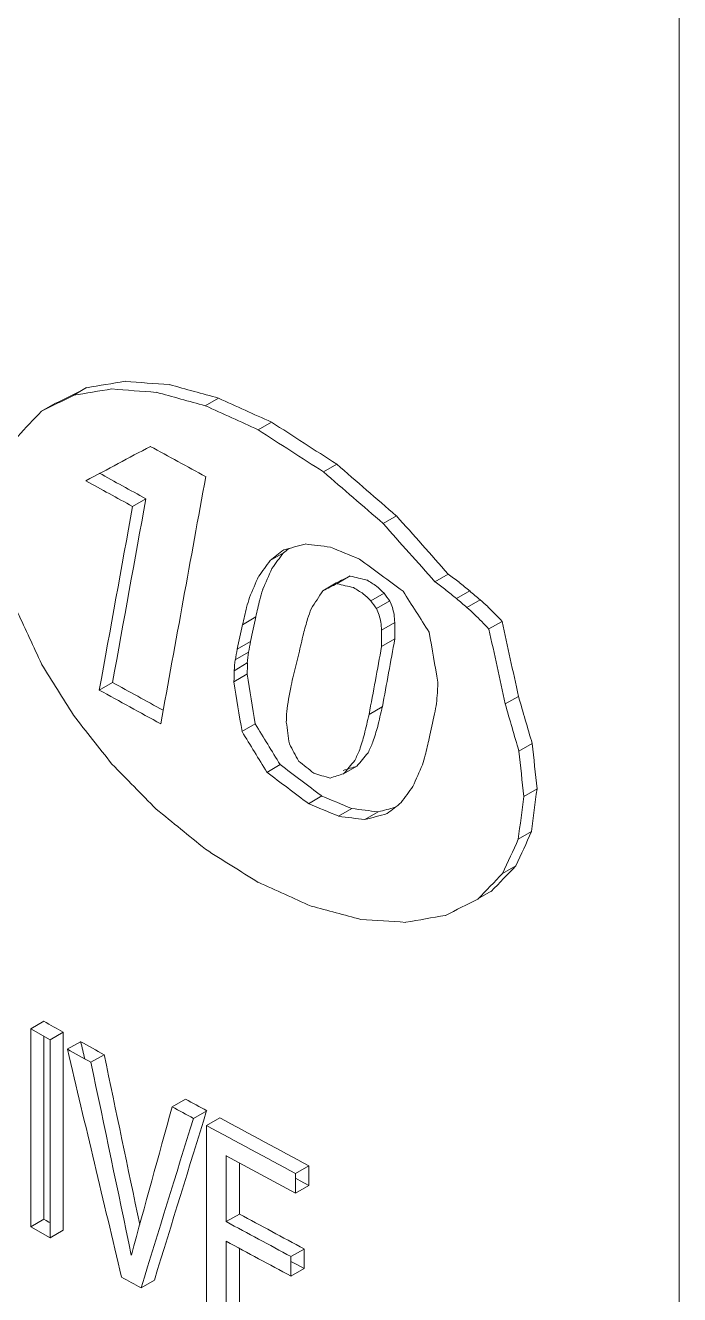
# Model space of a CAD drawing. Header units: millimetres. Extents: x -829 to 2887, y -460 to 1788.
# Drawn here: x 1930.05 to 1935.28, y 430.28 to 440.44 of the extents above; entities that cross this region are included whole.
import ezdxf

# ---------------------------------------------------------------- set-up
doc = ezdxf.new("R2010")
doc.units = ezdxf.units.MM

msp = doc.modelspace()

# ---------------------------------------------------------------- linework, layer by layer
at = {"color": 8, "linetype": 'Continuous', "lineweight": 15}
msp.add_line((1935.272, 426.462), (1935.272, 442.487), dxfattribs=at)
at = {"color": 144, "linetype": 'Continuous', "lineweight": 0}
for p, q in [((1930.429, 437.475), (1930.535, 437.537)), ((1931.484, 437.392), (1931.59, 437.453)), ((1930.902, 436.587), (1931.008, 436.648)), ((1932.002, 436.154), (1932.108, 436.215)), ((1932.424, 435.912), (1932.53, 435.974)), ((1932.537, 435.969), (1932.643, 436.03)), ((1933.32, 435.983), (1933.426, 436.044)), ((1932.808, 435.832), (1932.914, 435.893)), ((1933.492, 435.849), (1933.598, 435.91)), ((1932.852, 435.769), (1932.958, 435.83)), ((1933.576, 435.778), (1933.682, 435.84)), ((1931.782, 435.64), (1931.888, 435.702)), ((1933.751, 435.606), (1933.857, 435.667)), ((1932.893, 435.597), (1932.999, 435.658)), ((1931.739, 435.445), (1931.846, 435.506)), ((1931.724, 435.359), (1931.83, 435.421)), ((1933.343, 435.18), (1933.341, 435.095)), ((1933.881, 435.006), (1933.987, 435.067)), ((1932.793, 434.923), (1932.899, 434.984)), ((1931.777, 434.785), (1931.884, 434.846)), ((1933.991, 434.628), (1934.097, 434.689)), ((1931.976, 434.459), (1932.083, 434.521)), ((1932.59, 434.448), (1932.696, 434.509)), ((1932.309, 434.208), (1932.415, 434.27)), ((1932.55, 434.108), (1932.656, 434.169)), ((1933.986, 433.924), (1934.092, 433.986)), ((1933.861, 433.65), (1933.967, 433.711)), ((1930.088, 432.406), (1930.243, 432.32)), ((1930.088, 432.406), (1930.088, 430.822)), ((1930.243, 430.735), (1930.243, 432.32)), ((1930.381, 432.243), (1930.487, 432.304)), ((1930.57, 432.139), (1930.676, 432.2)), ((1931.493, 431.633), (1931.599, 431.695)), ((1931.493, 431.633), (1931.493, 430.049)), ((1931.651, 430.864), (1931.651, 431.392)), ((1931.757, 431.334), (1931.757, 430.925)), ((1932.206, 431.249), (1932.312, 431.31)), ((1932.312, 431.31), (1932.312, 431.154)), ((1932.206, 431.093), (1932.206, 431.249)), ((1932.206, 431.093), (1932.312, 431.154)), ((1931.651, 430.864), (1931.757, 430.925)), ((1930.088, 430.822), (1930.243, 430.735)), ((1931.651, 430.12), (1931.651, 430.707)), ((1931.757, 430.65), (1931.757, 430.182)), ((1932.169, 430.584), (1932.275, 430.645)), ((1932.169, 430.428), (1932.169, 430.584)), ((1932.275, 430.645), (1932.275, 430.489)), ((1932.169, 430.428), (1932.275, 430.489))]:
    msp.add_line(p, q, dxfattribs=at)
at = {"color": 7, "linetype": 'Continuous', "lineweight": 15}
for p, q in [((1930.175, 437.348), (1930.281, 437.409)), ((1931.907, 437.2), (1932.013, 437.261)), ((1932.429, 436.864), (1932.535, 436.925)), ((1932.905, 436.45), (1933.012, 436.512)), ((1932.893, 435.597), (1932.893, 435.465)), ((1932.999, 435.527), (1932.999, 435.658)), ((1932.893, 435.465), (1932.999, 435.527)), ((1931.714, 435.272), (1931.82, 435.334)), ((1930.636, 435.117), (1930.742, 435.178)), ((1931.711, 435.184), (1931.817, 435.245)), ((1934.03, 434.266), (1934.136, 434.327)), ((1932.76, 434.081), (1932.866, 434.143)), ((1933.664, 433.446), (1933.77, 433.507)), ((1930.088, 432.406), (1930.194, 432.467)), ((1930.194, 430.883), (1930.194, 432.347)), ((1930.243, 432.32), (1930.349, 432.381)), ((1930.349, 432.381), (1930.349, 430.797)), ((1931.219, 431.783), (1931.325, 431.844)), ((1931.389, 431.69), (1931.495, 431.752)), ((1930.088, 430.822), (1930.194, 430.883)), ((1930.243, 430.735), (1930.349, 430.797)), ((1930.971, 430.334), (1931.077, 430.395))]:
    msp.add_line(p, q, dxfattribs=at)
at = {"color": 7, "linetype": 'Continuous', "lineweight": 15, "flags": 128}
for points in [[(1932.312, 431.154), (1932.242, 431.191), (1932.206, 431.211)], [(1930.243, 430.856), (1930.233, 430.861), (1930.213, 430.872), (1930.194, 430.883)], [(1932.275, 430.489), (1932.21, 430.524), (1932.169, 430.546)]]:
    msp.add_lwpolyline(points, dxfattribs=at)
at = {"color": 7, "linetype": 'Continuous', "lineweight": 15}
for centre, radius, start, end in [((2004.96, 572.156), 153.989, 241.31425, 241.50174), ((2007.981, 575.364), 160.056, 241.1461, 241.31144), ((2004.529, 569.208), 153.103, 241.1424, 241.35207), ((2009.387, 574.841), 162.917, 240.91565, 240.97816), ((1995.111, 548.751), 133.176, 241.38269, 241.46583), ((2012.09, 580.039), 168.879, 241.3884, 241.45396), ((2006.584, 569.949), 157.385, 241.50279, 241.7975), ((2007.864, 572.186), 159.856, 241.50507, 241.79522), ((2007.352, 571.218), 159.004, 241.5691, 241.79637), ((2007.011, 569.925), 158.064, 241.56891, 241.7824), ((2005.967, 568.123), 156.086, 241.56756, 241.78375), ((2005.967, 567.966), 156.086, 241.56756, 241.78375), ((2001.466, 559.026), 146.735, 241.2172, 241.28682)]:
    msp.add_arc(centre, radius, start, end, dxfattribs=at)
at = {"color": 144, "linetype": 'Continuous', "lineweight": 0}
for centre, radius, start, end in [((2003.316, 568.623), 150.59, 241.09615, 241.25809), ((2008.189, 577.348), 160.478, 241.10114, 241.2531), ((2013.739, 582.868), 172.152, 241.03924, 241.11081), ((1998.762, 555.633), 140.966, 241.03132, 241.11873)]:
    msp.add_arc(centre, radius, start, end, dxfattribs=at)
at = {"color": 7, "linetype": 'Continuous', "lineweight": 15}
for centre, major_axis, ratio, start_param, end_param in [((2040.481, 501.192), (158.913, 85.724), 0.029804, 3.930161, 3.932375), ((2040.375, 501.131), (158.913, 85.724), 0.029804, 3.930161, 3.932375), ((2040.375, 503.914), (158.845, 9.98), 0.530701, 3.924273, 3.927916), ((2040.481, 503.975), (158.845, 9.98), 0.530701, 3.924273, 3.927916), ((2040.375, 499.924), (157.794, 133.634), 0.14216, 2.217132, 2.218805), ((2040.375, 504.691), (158.662, -14.75), 0.629902, 4.01974, 4.024224), ((2040.481, 504.753), (158.662, -14.75), 0.629902, 4.01974, 4.024224), ((2040.375, 500.318), (158.926, 88.185), 0.0173, 3.939726, 3.944202), ((2040.481, 505.782), (153.755, -57.013), 0.705845, 4.221718, 4.225797), ((2040.375, 482.267), (126.211, 636.471), 0.151766, 1.672307, 1.675422), ((2040.375, 505.721), (153.755, -57.013), 0.705845, 4.221718, 4.225797), ((2040.375, 485.244), (126.211, 636.471), 0.151766, 1.67737, 1.679686), ((2040.481, 485.305), (126.211, 636.471), 0.151766, 1.67737, 1.679686), ((2040.481, 507.123), (136.679, -115.091), 0.704734, 4.505379, 4.508911), ((2040.375, 507.061), (136.679, -115.091), 0.704734, 4.505379, 4.508911), ((2040.375, 497.879), (158.737, 109.337), 0.072218, 2.270487, 2.271417), ((2040.481, 497.94), (158.737, 109.337), 0.072218, 2.27103, 2.271417), ((2040.375, 504.668), (157.494, -31.787), 0.67139, 4.102883, 4.105853), ((2040.375, 498.579), (158.911, 85.481), 0.031063, 3.948981, 3.949949), ((2040.481, 498.641), (158.911, 85.481), 0.031063, 3.948981, 3.949949), ((2040.481, 507.783), (-119.968, 163.486), 0.637658, 1.542787, 1.543169), ((2040.375, 508.992), (-114.122, 186.219), 0.594013, 1.599376, 1.601158), ((2040.481, 505.597), (154.4, -53.636), 0.702725, 4.214237, 4.214951), ((2040.375, 507.722), (-119.968, 163.486), 0.637658, 1.542787, 1.543169), ((2040.375, 505.536), (154.4, -53.636), 0.702725, 4.214237, 4.214951), ((2040.375, 504.978), (-105.38, 252.187), 0.471772, 1.648889, 1.650562), ((2040.481, 482.768), (129.005, 539.301), 0.172133, 1.699258, 1.699621), ((2040.375, 484.699), (133.916, 424.446), 0.20166, 1.749831, 1.750115), ((2040.481, 527.98), (-103.447, 553.712), 0.217909, 1.697468, 1.698565), ((2040.375, 482.707), (129.005, 539.301), 0.172133, 1.699258, 1.699621), ((2040.375, 481.73), (130.308, 503.471), 0.180731, 1.709254, 1.709574), ((2040.375, 527.919), (-103.447, 553.712), 0.217909, 1.697468, 1.698565), ((2040.375, 473.236), (126.211, 636.471), 0.151766, 1.660234, 1.661088), ((2040.481, 473.297), (126.211, 636.471), 0.151766, 1.660234, 1.661088), ((2040.375, 465.227), (120.115, 1072.316), 0.09706, 1.609523, 1.609605), ((2040.481, 465.288), (120.115, 1072.316), 0.09706, 1.609523, 1.609605), ((2040.375, 482.351), (130.979, 486.781), 0.184939, 1.716985, 1.717161), ((2040.375, 393.269), (114.714, 3278.828), 0.033549, 1.559159, 1.559186), ((2040.481, 393.331), (114.714, 3278.828), 0.033549, 1.559159, 1.559186), ((2040.375, 522.851), (-104.603, 703.653), 0.170052, 1.670396, 1.670967), ((2040.481, 522.913), (-104.603, 703.653), 0.170052, 1.670396, 1.670967), ((2040.375, 502.943), (-129.606, 134.508), 0.683903, 1.424111, 1.426793), ((2040.375, 507.466), (-108.348, 220.508), 0.527316, 1.64248, 1.643109), ((2040.481, 557.567), (-106.862, 1118.276), 0.105202, 1.670842, 1.671167), ((2040.375, 481.273), (135.214, 401.264), 0.208165, 1.757131, 1.757324), ((2040.375, 557.506), (-106.862, 1118.276), 0.105202, 1.670842, 1.671167), ((2040.375, 502.263), (146.475, -85.986), 0.717379, 4.349717, 4.352793), ((2040.375, 502.445), (157.338, -33.315), 0.674293, 4.103664, 4.10652), ((2040.481, 502.506), (157.338, -33.315), 0.674293, 4.103664, 4.10652), ((2040.375, 497.914), (158.723, 70.86), 0.115332, 3.914732, 3.915667), ((2040.481, 497.975), (158.723, 70.86), 0.115332, 3.914732, 3.915667), ((2040.375, 487.348), (145.397, 269.063), 0.238547, 1.894983, 1.895629), ((2040.375, 450.785), (121.501, 924.135), 0.110868, 1.603247, 1.603616), ((2040.481, 450.847), (121.501, 924.135), 0.110868, 1.603247, 1.603616), ((2040.375, 501.631), (156.173, -42.761), 0.68972, 4.140858, 4.144254), ((2040.481, 499.686), (158.372, 38.365), 0.34807, 3.882654, 3.88445), ((2040.481, 497.775), (158.664, 67.486), 0.137104, 3.910319, 3.911478), ((2040.375, 499.624), (158.372, 38.365), 0.34807, 3.882654, 3.88445), ((2040.375, 497.713), (158.664, 67.486), 0.137104, 3.910319, 3.91184), ((2040.375, 500.987), (158.769, -11.659), 0.620318, 4.003126, 4.006769), ((2040.375, 492.385), (157.795, 133.624), 0.142136, 2.185456, 2.187131), ((2040.481, 492.446), (157.795, 133.624), 0.142136, 2.185456, 2.187131), ((2040.375, 500.293), (158.845, 9.98), 0.530701, 3.927916, 3.93156), ((2040.375, 495.474), (158.913, 85.726), 0.029792, 3.95798, 3.960196), ((2040.375, 507.319), (-102.946, 489.004), 0.24762, 1.672641, 1.67641), ((2040.481, 507.38), (-102.946, 489.004), 0.24762, 1.672641, 1.672926), ((2040.375, 509.511), (-103.457, 554.965), 0.217402, 1.670048, 1.672853), ((2040.481, 509.572), (-103.457, 554.965), 0.217402, 1.670048, 1.672519), ((2040.375, 484.815), (134.072, 421.548), 0.202468, 1.760977, 1.763808), ((2040.481, 485.488), (136.675, 377.574), 0.214837, 1.790778, 1.794396), ((2040.375, 485.426), (136.675, 377.574), 0.214837, 1.790778, 1.794396)]:
    msp.add_ellipse(centre, major_axis=major_axis, ratio=ratio, start_param=start_param, end_param=end_param, dxfattribs=at)
at = {"color": 144, "linetype": 'Continuous', "lineweight": 0}
for centre, major_axis, ratio, start_param, end_param in [((2040.375, 501.958), (158.542, 60.581), 0.184098, 3.878219, 3.880901), ((2040.481, 502.019), (158.542, 60.581), 0.184098, 3.878219, 3.880901), ((2040.375, 502.638), (158.361, 42.845), 0.314677, 3.866201, 3.869277), ((2040.481, 502.699), (158.361, 42.845), 0.314677, 3.866201, 3.869277), ((2040.375, 503.271), (158.51, 27.057), 0.42854, 3.881188, 3.884584), ((2040.481, 503.332), (158.51, 27.057), 0.42854, 3.881188, 3.884584), ((2040.375, 500.005), (158.676, 68.179), 0.132564, 3.906099, 3.907571), ((2040.375, 501.745), (158.369, 38.777), 0.345019, 3.880191, 3.881925), ((2040.481, 495.481), (155.275, 168.773), 0.2009, 2.106129, 2.106914), ((2040.375, 503.086), (158.786, 13.379), 0.512606, 3.923038, 3.925034), ((2040.375, 495.419), (155.275, 168.773), 0.2009, 2.106129, 2.106914), ((2040.481, 491.993), (145.66, 266.331), 0.238747, 1.910305, 1.910946), ((2040.375, 491.931), (145.66, 266.331), 0.238747, 1.910305, 1.910946), ((2040.375, 502.006), (158.471, 29.355), 0.412831, 3.890334, 3.891469), ((2040.481, 502.067), (158.471, 29.355), 0.412831, 3.890334, 3.891469), ((2040.481, 503.956), (158.691, -13.985), 0.627596, 4.023044, 4.023706), ((2040.375, 505.032), (157.123, -35.286), 0.677862, 4.124415, 4.125149), ((2040.481, 505.094), (157.123, -35.286), 0.677862, 4.124415, 4.125149), ((2040.481, 505.395), (155.68, -46.087), 0.694203, 4.176766, 4.177494), ((2040.481, 486.682), (134.013, 422.637), 0.202164, 1.754961, 1.755153), ((2040.375, 493.853), (153.656, 186.513), 0.217775, 2.059065, 2.059867), ((2040.375, 503.895), (158.691, -13.985), 0.627596, 4.023044, 4.023706), ((2040.375, 505.287), (151.093, -69.072), 0.713806, 4.283875, 4.284396), ((2040.481, 505.348), (151.093, -69.072), 0.713806, 4.283875, 4.284396), ((2040.375, 505.334), (155.68, -46.087), 0.694203, 4.176766, 4.177494), ((2040.375, 484.04), (130.472, 499.301), 0.181771, 1.71496, 1.715237), ((2040.375, 486.62), (134.013, 422.637), 0.202164, 1.754961, 1.755153), ((2040.481, 484.102), (130.472, 499.301), 0.181771, 1.71496, 1.715237), ((2040.375, 488.556), (140.643, 322.802), 0.229312, 1.833824, 1.834073), ((2040.375, 512.658), (-103.585, 289.069), 0.416995, 1.688669, 1.688852), ((2040.481, 512.719), (-103.585, 289.069), 0.416995, 1.688669, 1.688852), ((2040.481, 521.814), (-103.045, 502.372), 0.240862, 1.693326, 1.693441), ((2040.375, 506.028), (150.183, -72.711), 0.715293, 4.308902, 4.309408), ((2040.481, 506.09), (150.183, -72.711), 0.715293, 4.308902, 4.309408), ((2040.481, 506.518), (145.431, -89.398), 0.717099, 4.391212, 4.391703), ((2040.375, 521.752), (-103.045, 502.372), 0.240862, 1.693326, 1.693441), ((2040.481, 557.44), (-107.619, 1335.612), 0.087565, 1.654998, 1.655046), ((2040.375, 506.457), (145.431, -89.398), 0.717099, 4.391212, 4.391703), ((2040.375, 506.625), (143.406, -95.732), 0.715719, 4.422237, 4.42273), ((2040.481, 506.686), (143.406, -95.732), 0.715719, 4.422237, 4.42273), ((2040.375, 557.379), (-107.619, 1335.612), 0.087565, 1.654998, 1.655046), ((2040.375, 531.496), (-104.431, 679.931), 0.176207, 1.685227, 1.685821), ((2040.481, 479.7), (126.311, 632.392), 0.152539, 1.671162, 1.671298), ((2040.375, 479.639), (126.311, 632.392), 0.152539, 1.671162, 1.671298), ((2040.375, 503.77), (-114.447, 184.755), 0.596903, 1.571506, 1.57372), ((2040.375, 482.531), (131.182, 481.935), 0.186184, 1.71942, 1.719596), ((2040.375, 482.614), (131.277, 479.685), 0.186766, 1.720663, 1.720839), ((2040.375, 477.96), (126.974, 606.535), 0.1576, 1.674374, 1.674554), ((2040.375, 447.312), (119.663, 1132.468), 0.092363, 1.591344, 1.591418), ((2040.481, 520.704), (-102.499, 411.972), 0.294839, 1.706399, 1.707335), ((2040.375, 467.199), (121.752, 901.87), 0.113274, 1.621744, 1.621853), ((2040.481, 478.874), (130.295, 503.807), 0.180648, 1.704615, 1.704931), ((2040.375, 469.063), (125.546, 665.191), 0.146511, 1.649636, 1.649761), ((2040.375, 520.643), (-102.499, 411.972), 0.294839, 1.706399, 1.707335), ((2040.375, 413.489), (115.643, 2383.514), 0.045742, 1.564013, 1.56405), ((2040.375, 529.825), (-105.469, 835.163), 0.142362, 1.666756, 1.666966), ((2040.375, 478.813), (130.295, 503.807), 0.180648, 1.704615, 1.704931), ((2040.375, 474.834), (128.943, 541.112), 0.171714, 1.685446, 1.68581), ((2040.375, 505.991), (-112.964, 191.726), 0.583121, 1.598758, 1.600472), ((2040.481, 506.052), (-112.964, 191.726), 0.583121, 1.598758, 1.600472), ((2040.375, 483.973), (136.496, 380.35), 0.214058, 1.776825, 1.77715), ((2040.481, 484.035), (136.496, 380.35), 0.214058, 1.776825, 1.77715), ((2040.481, 488.913), (145.957, 263.263), 0.238926, 1.908077, 1.90841), ((2040.375, 477.061), (130.727, 492.908), 0.18338, 1.705274, 1.705552), ((2040.375, 502.92), (156.288, -41.942), 0.688545, 4.14674, 4.14779), ((2040.375, 493.795), (156.85, 148.768), 0.172429, 2.153203, 2.153966), ((2040.375, 488.852), (145.957, 263.263), 0.238926, 1.908077, 1.90841), ((2040.481, 493.856), (156.85, 148.768), 0.172429, 2.153203, 2.153966), ((2040.375, 500.692), (158.556, 24.595), 0.444922, 3.896164, 3.89727), ((2040.375, 492.01), (155.232, 169.266), 0.201465, 2.0951, 2.095899), ((2040.481, 501.029), (158.789, 13.209), 0.51354, 3.92201, 3.92408), ((2040.375, 500.968), (158.789, 13.209), 0.51354, 3.92201, 3.92408), ((2040.375, 495.112), (158.733, 109.527), 0.072889, 2.261892, 2.262845), ((2040.481, 485.461), (146.092, 261.876), 0.238992, 1.899435, 1.900495), ((2040.375, 485.4), (146.092, 261.876), 0.238992, 1.899435, 1.900495), ((2040.375, 499.497), (158.51, 27.057), 0.428543, 3.89187, 3.895268), ((2040.375, 498.537), (158.361, 42.843), 0.314686, 3.883356, 3.886434), ((2040.375, 497.288), (158.542, 60.58), 0.184106, 3.901133, 3.903817)]:
    msp.add_ellipse(centre, major_axis=major_axis, ratio=ratio, start_param=start_param, end_param=end_param, dxfattribs=at)
at = {"color": 8, "linetype": 'Continuous', "lineweight": 15}
msp.add_open_spline([(1921.379, 434.483), (1922.45, 434.083), (1923.546, 433.614), (1925.79, 432.539), (1926.937, 431.932), (1929.284, 430.576), (1930.468, 429.837), (1932.856, 428.24), (1934.059, 427.381), (1935.272, 426.462)], degree=3, knots=[0, 0, 0, 0, 0.25, 0.25, 0.5, 0.5, 0.75, 0.75, 1, 1, 1, 1], dxfattribs=at)
at = {"color": 7, "linetype": 'Continuous', "lineweight": 15}
msp.add_open_spline([(1935.28, 426.424), (1934.68, 426.871), (1933.479, 427.766), (1931.68, 429.006), (1929.893, 430.168), (1928.72, 430.86), (1928.137, 431.205)], degree=3, knots=[0, 0, 0, 0, 0.248948, 0.498714, 0.751035, 1, 1, 1, 1], dxfattribs=at)

doc.saveas('drawing.dxf')
